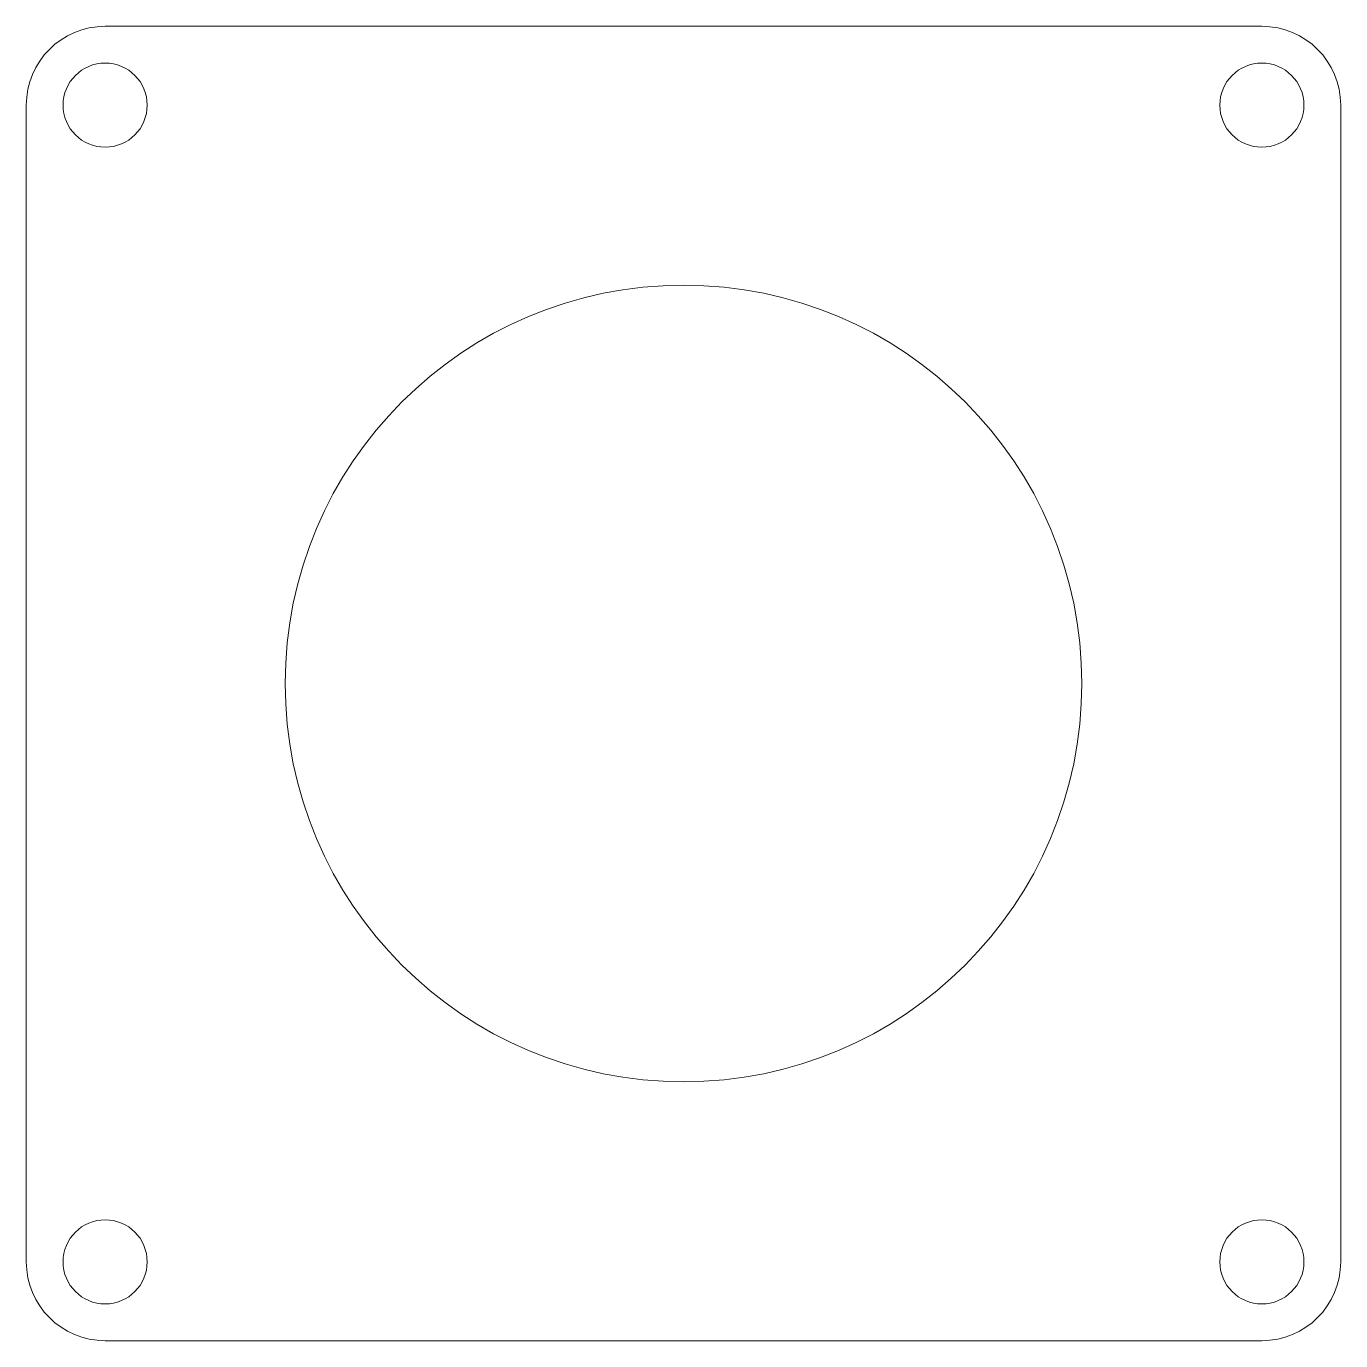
# Model space of a CAD drawing. Header units: millimetres. Extents: x 0 to 50, y -50 to 0.
import ezdxf

# ---------------------------------------------------------------- set-up
doc = ezdxf.new("R2010")
doc.units = ezdxf.units.MM
doc.header["$MEASUREMENT"] = 0
doc.layers.add('_U+56FE_U+5C42 1', color=7, linetype='Continuous')

msp = doc.modelspace()

# ---------------------------------------------------------------- linework, layer by layer
at = {"layer": '_U+56FE_U+5C42 1', "color": 7, "lineweight": 9, "true_color": 0xffffff}
for points, knots in [([(47, -50), (47, -50), (3, -50), (3, -50), (1.343, -50), (0, -48.657), (0, -47), (0, -47), (0, -3), (0, -3), (0, -1.343), (1.343, 0), (3, 0), (3, 0), (47, 0), (47, 0), (48.657, 0), (50, -1.343), (50, -3), (50, -3), (50, -47), (50, -47), (50, -48.657), (48.657, -50), (47, -50)], [0, 0, 0, 0, 1, 1, 1, 2, 2, 2, 3, 3, 3, 4, 4, 4, 5, 5, 5, 6, 6, 6, 7, 7, 7, 8, 8, 8, 8]), ([(4.6, -3), (4.6, -3.884), (3.884, -4.6), (3, -4.6), (2.116, -4.6), (1.4, -3.884), (1.4, -3), (1.4, -2.116), (2.116, -1.4), (3, -1.4), (3.884, -1.4), (4.6, -2.116), (4.6, -3)], [0, 0, 0, 0, 1, 1, 1, 2, 2, 2, 3, 3, 3, 4, 4, 4, 4]), ([(48.6, -3), (48.6, -3.884), (47.884, -4.6), (47, -4.6), (46.116, -4.6), (45.4, -3.884), (45.4, -3), (45.4, -2.116), (46.116, -1.4), (47, -1.4), (47.884, -1.4), (48.6, -2.116), (48.6, -3)], [0, 0, 0, 0, 1, 1, 1, 2, 2, 2, 3, 3, 3, 4, 4, 4, 4]), ([(40.15, -25), (40.15, -33.367), (33.367, -40.15), (25, -40.15), (16.633, -40.15), (9.85, -33.367), (9.85, -25), (9.85, -16.633), (16.633, -9.85), (25, -9.85), (33.367, -9.85), (40.15, -16.633), (40.15, -25)], [0, 0, 0, 0, 1, 1, 1, 2, 2, 2, 3, 3, 3, 4, 4, 4, 4]), ([(4.6, -47), (4.6, -47.884), (3.884, -48.6), (3, -48.6), (2.116, -48.6), (1.4, -47.884), (1.4, -47), (1.4, -46.116), (2.116, -45.4), (3, -45.4), (3.884, -45.4), (4.6, -46.116), (4.6, -47)], [0, 0, 0, 0, 1, 1, 1, 2, 2, 2, 3, 3, 3, 4, 4, 4, 4]), ([(48.6, -47), (48.6, -47.884), (47.884, -48.6), (47, -48.6), (46.116, -48.6), (45.4, -47.884), (45.4, -47), (45.4, -46.116), (46.116, -45.4), (47, -45.4), (47.884, -45.4), (48.6, -46.116), (48.6, -47)], [0, 0, 0, 0, 1, 1, 1, 2, 2, 2, 3, 3, 3, 4, 4, 4, 4])]:
    msp.add_open_spline(points, degree=3, knots=knots, dxfattribs=at)

doc.saveas('drawing.dxf')
